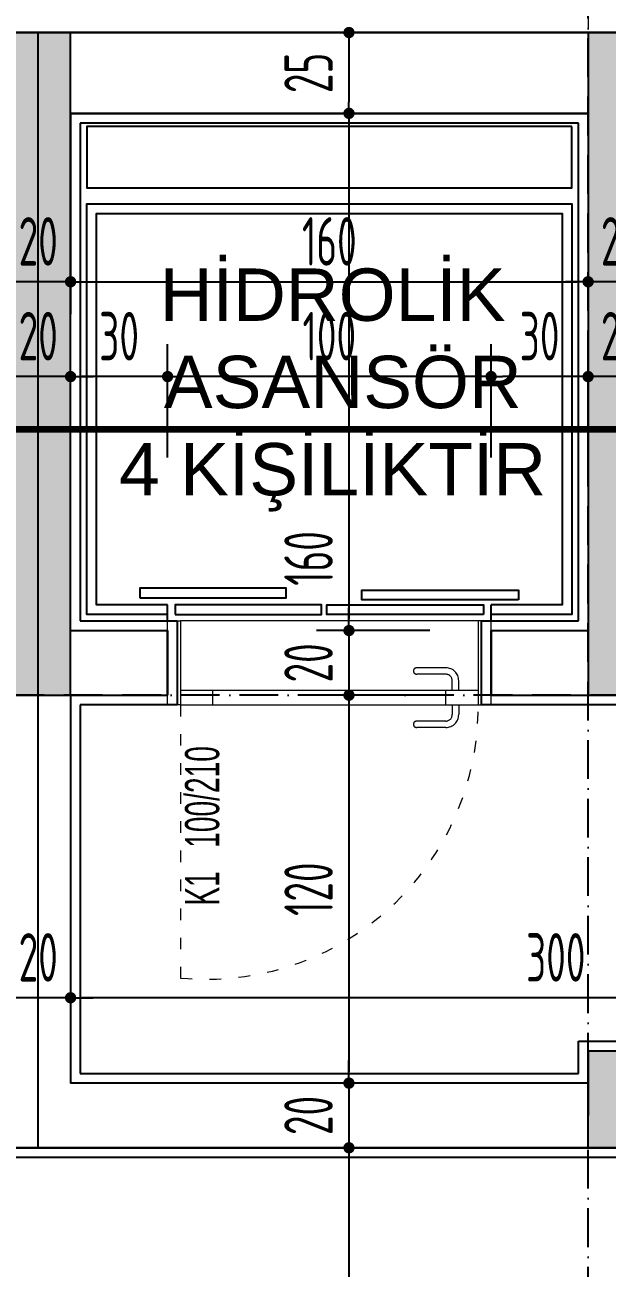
# Model space of a CAD drawing. Extents: x 41749 to 92598, y -24291 to 29432.
# Drawn here: x 53438.4 to 53618.4, y -22678.6 to -22294 of the extents above; entities that cross this region are included whole.
import ezdxf

# ---------------------------------------------------------------- set-up
doc = ezdxf.new("R2010")
doc.units = 0
doc.header["$MEASUREMENT"] = 0
doc.header["$PDMODE"] = 3
for name, pattern in [('ACAD_ISO03W100', [30, 12, -18]), ('ACAD_ISO10W100', [18, 12, -3, 0, -3]), ('DASHED', [0.75, 0.5, -0.25])]:
    doc.linetypes.add(name, pattern=pattern)
doc.layers.get('0').update_dxf_attribs({"linetype": 'CONTINUOUS'})
doc.layers.get('Defpoints').update_dxf_attribs({"linetype": 'CONTINUOUS'})
for name, color, linetype in [('ADAKENARI', 7, 'CONTINUOUS'), ('AKS', 10, 'CONTINUOUS'), ('DUVAR', 6, 'CONTINUOUS'), ('İÇ ÖLÇÜ', 95, 'CONTINUOUS'), ('KOLON', 5, 'CONTINUOUS'), ('MAHAL', 21, 'CONTINUOUS'), ('MERBAS', 231, 'CONTINUOUS'), ('MERDIVEN', 3, 'CONTINUOUS'), ('OLCU', 3, 'CONTINUOUS'), ('SIVA', 7, 'CONTINUOUS'), ('SıVA', 7, 'CONTINUOUS'), ('tar', 12, 'CONTINUOUS'), ('tefriş', 12, 'CONTINUOUS'), ('YAZI', 7, 'CONTINUOUS')]:
    doc.layers.add(name, color=color, linetype=linetype)
for name, color, linetype, lineweight in [('KAPI-ACILIM1', 13, 'ACAD_ISO03W100', 20), ('KAPI-ACILIM11', 13, 'ACAD_ISO03W100', 20), ('KAPI-GOR', 153, 'CONTINUOUS', 15), ('KAPI-KASA', 34, 'CONTINUOUS', 20)]:
    doc.layers.add(name, color=color, linetype=linetype, lineweight=lineweight)
doc.styles.add('mahal', font='arial.ttf', dxfattribs={"height": 70})
doc.styles.add('OLCU', font='isocpeur.ttf', dxfattribs={"width": 0.59})
doc.dimstyles.new('OLCU3', dxfattribs={"dimscale": 0.5, "dimtxt": 30, "dimasz": 7, "dimexe": 20, "dimexo": 0, "dimgap": 10, "dimtad": 1, "dimdec": 4, "dimrnd": 0.5, "dimdsep": 46, "dimtxsty": 'OLCU', "dimblk1": 'DOT', "dimblk2": 'DOT', "dimsah": 1, "dimcen": 0.09, "dimclrt": 4, "dimadec": 0, "dimazin": 0, "dimtfac": 1, "dimtdec": 4, "dimtix": 1, "dimtmove": 2, "dimatfit": 3, "dimfxl": 0, "dimtolj": 1, "dimtzin": 0, "dimarcsym": 0})

# ---------------------------------------------------------------- blocks, each defined once
blk = doc.blocks.new('DOT')
at = {"color": 0, "linetype": 'ByBlock'}
blk.add_line((-0.5, 0), (-1, 0), dxfattribs=at)
at = {"color": 0, "linetype": 'ByBlock', "const_width": 0.5}
blk.add_lwpolyline([(-0.25, 0, 1), (0.25, 0, 1)], format="xyb", close=True, dxfattribs=at)
blk = doc.blocks.new('*D2205')
at = {"layer": 'Defpoints', "color": 0, "transparency": 16777216}
for p in [(53452.54, -22311.19), (53612.54, -22333.53), (53612.54, -22373.44)]:
    blk.add_point(p, dxfattribs=at)
at = {"layer": 'İÇ ÖLÇÜ', "color": 0, "lineweight": -2, "transparency": 16777216}
for p, q in [((53452.54, -22348.44), (53452.54, -22383.44)), ((53612.54, -22348.44), (53612.54, -22383.44)), ((53456.04, -22373.44), (53609.04, -22373.44))]:
    blk.add_line(p, q, dxfattribs=at)
at = {"layer": 'İÇ ÖLÇÜ', "color": 0, "lineweight": -2, "transparency": 16777216, "xscale": 3.5, "yscale": 3.5, "zscale": 3.5, "rotation": 180}
blk.add_blockref('DOT', (53452.54, -22373.44), dxfattribs=at)
at = {"layer": 'İÇ ÖLÇÜ', "color": 0, "lineweight": -2, "transparency": 16777216, "xscale": 3.5, "yscale": 3.5, "zscale": 3.5}
blk.add_blockref('DOT', (53612.54, -22373.44), dxfattribs=at)
at = {"layer": 'İÇ ÖLÇÜ', "color": 4, "transparency": 16777216, "insert": (53532.54, -22360.94), "char_height": 15, "attachment_point": 5, "style": 'OLCU'}
blk.add_mtext('\\A1;160', dxfattribs=at)
blk = doc.blocks.new('*D2199')
at = {"layer": 'Defpoints', "color": 0, "transparency": 16777216}
for p in [(53582.54, -22402.77), (53612.54, -22406.56), (53582.54, -22487.96)]:
    blk.add_point(p, dxfattribs=at)
at = {"layer": 'İÇ ÖLÇÜ', "color": 0, "lineweight": -2, "transparency": 16777216}
for p, q in [((53582.54, -22427.77), (53582.54, -22392.77)), ((53612.54, -22406.56), (53612.54, -22392.77)), ((53609.04, -22402.77), (53586.04, -22402.77))]:
    blk.add_line(p, q, dxfattribs=at)
at = {"layer": 'İÇ ÖLÇÜ', "color": 0, "lineweight": -2, "transparency": 16777216, "xscale": 3.5, "yscale": 3.5, "zscale": 3.5, "rotation": 180}
blk.add_blockref('DOT', (53582.54, -22402.77), dxfattribs=at)
at = {"layer": 'İÇ ÖLÇÜ', "color": 0, "lineweight": -2, "transparency": 16777216, "xscale": 3.5, "yscale": 3.5, "zscale": 3.5}
blk.add_blockref('DOT', (53612.54, -22402.77), dxfattribs=at)
at = {"layer": 'İÇ ÖLÇÜ', "color": 4, "transparency": 16777216, "insert": (53597.54, -22390.27), "char_height": 15, "attachment_point": 5, "style": 'OLCU'}
blk.add_mtext('\\A1;30', dxfattribs=at)
blk = doc.blocks.new('*D2200')
at = {"layer": 'Defpoints', "color": 0, "transparency": 16777216}
for p in [(53482.54, -22402.77), (53482.54, -22491.34), (53582.54, -22487.96)]:
    blk.add_point(p, dxfattribs=at)
at = {"layer": 'İÇ ÖLÇÜ', "color": 0, "lineweight": -2, "transparency": 16777216}
for p, q in [((53482.54, -22427.77), (53482.54, -22392.77)), ((53582.54, -22427.77), (53582.54, -22392.77)), ((53579.04, -22402.77), (53486.04, -22402.77))]:
    blk.add_line(p, q, dxfattribs=at)
at = {"layer": 'İÇ ÖLÇÜ', "color": 0, "lineweight": -2, "transparency": 16777216, "xscale": 3.5, "yscale": 3.5, "zscale": 3.5, "rotation": 180}
blk.add_blockref('DOT', (53482.54, -22402.77), dxfattribs=at)
at = {"layer": 'İÇ ÖLÇÜ', "color": 0, "lineweight": -2, "transparency": 16777216, "xscale": 3.5, "yscale": 3.5, "zscale": 3.5}
blk.add_blockref('DOT', (53582.54, -22402.77), dxfattribs=at)
at = {"layer": 'İÇ ÖLÇÜ', "color": 4, "transparency": 16777216, "insert": (53532.54, -22390.27), "char_height": 15, "attachment_point": 5, "style": 'OLCU'}
blk.add_mtext('\\A1;100', dxfattribs=at)
blk = doc.blocks.new('*D2201')
at = {"layer": 'Defpoints', "color": 0, "transparency": 16777216}
for p in [(53452.54, -22402.77), (53452.54, -22453.02), (53482.54, -22491.34)]:
    blk.add_point(p, dxfattribs=at)
at = {"layer": 'İÇ ÖLÇÜ', "color": 0, "lineweight": -2, "transparency": 16777216}
for p, q in [((53452.54, -22427.77), (53452.54, -22392.77)), ((53482.54, -22427.77), (53482.54, -22392.77)), ((53479.04, -22402.77), (53456.04, -22402.77))]:
    blk.add_line(p, q, dxfattribs=at)
at = {"layer": 'İÇ ÖLÇÜ', "color": 0, "lineweight": -2, "transparency": 16777216, "xscale": 3.5, "yscale": 3.5, "zscale": 3.5, "rotation": 180}
blk.add_blockref('DOT', (53452.54, -22402.77), dxfattribs=at)
at = {"layer": 'İÇ ÖLÇÜ', "color": 0, "lineweight": -2, "transparency": 16777216, "xscale": 3.5, "yscale": 3.5, "zscale": 3.5}
blk.add_blockref('DOT', (53482.54, -22402.77), dxfattribs=at)
at = {"layer": 'İÇ ÖLÇÜ', "color": 4, "transparency": 16777216, "insert": (53467.54, -22390.27), "char_height": 15, "attachment_point": 5, "style": 'OLCU'}
blk.add_mtext('\\A1;30', dxfattribs=at)
blk = doc.blocks.new('*D2202')
at = {"layer": 'Defpoints', "color": 0, "transparency": 16777216}
for p in [(53561.75, -22296.34), (53538.61, -22321.34), (53561.75, -22321.34)]:
    blk.add_point(p, dxfattribs=at)
at = {"layer": 'İÇ ÖLÇÜ', "color": 0, "lineweight": -2, "transparency": 16777216}
for p, q in [((53561.75, -22296.34), (53528.61, -22296.34)), ((53538.61, -22299.84), (53538.61, -22317.84)), ((53561.75, -22321.34), (53528.61, -22321.34))]:
    blk.add_line(p, q, dxfattribs=at)
at = {"layer": 'İÇ ÖLÇÜ', "color": 0, "lineweight": -2, "transparency": 16777216, "xscale": 3.5, "yscale": 3.5, "zscale": 3.5}
for p, rotation in [((53538.61, -22296.34), 90), ((53538.61, -22321.34), 270)]:
    blk.add_blockref('DOT', p, dxfattribs=dict(at, rotation=rotation))
at = {"layer": 'İÇ ÖLÇÜ', "color": 4, "transparency": 16777216, "insert": (53526.11, -22308.84), "char_height": 15, "attachment_point": 5, "rotation": 90, "style": 'OLCU'}
blk.add_mtext('\\A1;25', dxfattribs=at)
blk = doc.blocks.new('*D2203')
at = {"layer": 'Defpoints', "color": 0, "transparency": 16777216}
for p in [(53561.75, -22321.34), (53538.61, -22481.34), (53605.21, -22481.34)]:
    blk.add_point(p, dxfattribs=at)
at = {"layer": 'İÇ ÖLÇÜ', "color": 0, "lineweight": -2, "transparency": 16777216}
for p, q in [((53561.75, -22321.34), (53528.61, -22321.34)), ((53538.61, -22324.84), (53538.61, -22477.84)), ((53563.61, -22481.34), (53528.61, -22481.34))]:
    blk.add_line(p, q, dxfattribs=at)
at = {"layer": 'İÇ ÖLÇÜ', "color": 0, "lineweight": -2, "transparency": 16777216, "xscale": 3.5, "yscale": 3.5, "zscale": 3.5}
for p, rotation in [((53538.61, -22321.34), 90), ((53538.61, -22481.34), 270)]:
    blk.add_blockref('DOT', p, dxfattribs=dict(at, rotation=rotation))
at = {"layer": 'İÇ ÖLÇÜ', "color": 4, "transparency": 16777216, "insert": (53526.11, -22459.03), "char_height": 15, "attachment_point": 5, "rotation": 90, "style": 'OLCU'}
blk.add_mtext('\\A1;160', dxfattribs=at)
blk = doc.blocks.new('*D2204')
at = {"layer": 'Defpoints', "color": 0, "transparency": 16777216}
for p in [(53605.21, -22481.34), (53538.61, -22501.34), (53605.21, -22501.34)]:
    blk.add_point(p, dxfattribs=at)
at = {"layer": 'İÇ ÖLÇÜ', "color": 0, "lineweight": -2, "transparency": 16777216}
for p, q in [((53538.61, -22477.84), (53538.61, -22474.34)), ((53563.61, -22481.34), (53528.61, -22481.34)), ((53538.61, -22481.34), (53538.61, -22501.34)), ((53563.61, -22501.34), (53528.61, -22501.34)), ((53538.61, -22504.84), (53538.61, -22508.34))]:
    blk.add_line(p, q, dxfattribs=at)
at = {"layer": 'İÇ ÖLÇÜ', "color": 0, "lineweight": -2, "transparency": 16777216, "xscale": 3.5, "yscale": 3.5, "zscale": 3.5}
for p, rotation in [((53538.61, -22481.34), 270), ((53538.61, -22501.34), 90)]:
    blk.add_blockref('DOT', p, dxfattribs=dict(at, rotation=rotation))
at = {"layer": 'İÇ ÖLÇÜ', "color": 4, "transparency": 16777216, "insert": (53526.11, -22491.34), "char_height": 15, "attachment_point": 5, "rotation": 90, "style": 'OLCU'}
blk.add_mtext('\\A1;20', dxfattribs=at)
blk = doc.blocks.new('*D2217')
at = {"layer": 'Defpoints', "color": 0, "transparency": 16777216}
for p in [(53612.54, -22313.62), (53632.54, -22331.83), (53612.54, -22373.44)]:
    blk.add_point(p, dxfattribs=at)
at = {"layer": 'İÇ ÖLÇÜ', "color": 0, "lineweight": -2, "transparency": 16777216}
for p, q in [((53612.54, -22348.44), (53612.54, -22383.44)), ((53632.54, -22348.44), (53632.54, -22383.44)), ((53609.04, -22373.44), (53605.54, -22373.44)), ((53632.54, -22373.44), (53612.54, -22373.44)), ((53636.04, -22373.44), (53639.54, -22373.44))]:
    blk.add_line(p, q, dxfattribs=at)
at = {"layer": 'İÇ ÖLÇÜ', "color": 0, "lineweight": -2, "transparency": 16777216, "xscale": 3.5, "yscale": 3.5, "zscale": 3.5}
blk.add_blockref('DOT', (53612.54, -22373.44), dxfattribs=at)
at = {"layer": 'İÇ ÖLÇÜ', "color": 0, "lineweight": -2, "transparency": 16777216, "xscale": 3.5, "yscale": 3.5, "zscale": 3.5, "rotation": 180}
blk.add_blockref('DOT', (53632.54, -22373.44), dxfattribs=at)
at = {"layer": 'İÇ ÖLÇÜ', "color": 4, "transparency": 16777216, "insert": (53622.54, -22360.94), "char_height": 15, "attachment_point": 5, "style": 'OLCU'}
blk.add_mtext('\\A1;20', dxfattribs=at)
blk = doc.blocks.new('*D2222')
at = {"layer": 'Defpoints', "color": 0, "transparency": 16777216}
for p in [(53612.54, -22402.77), (53632.54, -22459.97), (53612.54, -22481.34)]:
    blk.add_point(p, dxfattribs=at)
at = {"layer": 'İÇ ÖLÇÜ', "color": 0, "lineweight": -2, "transparency": 16777216}
for p, q in [((53612.54, -22427.77), (53612.54, -22392.77)), ((53632.54, -22427.77), (53632.54, -22392.77)), ((53609.04, -22402.77), (53605.54, -22402.77)), ((53632.54, -22402.77), (53612.54, -22402.77)), ((53636.04, -22402.77), (53639.54, -22402.77))]:
    blk.add_line(p, q, dxfattribs=at)
at = {"layer": 'İÇ ÖLÇÜ', "color": 0, "lineweight": -2, "transparency": 16777216, "xscale": 3.5, "yscale": 3.5, "zscale": 3.5}
blk.add_blockref('DOT', (53612.54, -22402.77), dxfattribs=at)
at = {"layer": 'İÇ ÖLÇÜ', "color": 0, "lineweight": -2, "transparency": 16777216, "xscale": 3.5, "yscale": 3.5, "zscale": 3.5, "rotation": 180}
blk.add_blockref('DOT', (53632.54, -22402.77), dxfattribs=at)
at = {"layer": 'İÇ ÖLÇÜ', "color": 4, "transparency": 16777216, "insert": (53622.54, -22390.27), "char_height": 15, "attachment_point": 5, "style": 'OLCU'}
blk.add_mtext('\\A1;20', dxfattribs=at)
blk = doc.blocks.new('*D2223')
at = {"layer": 'Defpoints', "color": 0, "transparency": 16777216}
for p in [(53452.54, -22311.19), (53432.54, -22364.6), (53432.54, -22373.44)]:
    blk.add_point(p, dxfattribs=at)
at = {"layer": 'İÇ ÖLÇÜ', "color": 0, "lineweight": -2, "transparency": 16777216}
for p, q in [((53452.54, -22348.44), (53452.54, -22383.44)), ((53432.54, -22364.6), (53432.54, -22383.44)), ((53429.04, -22373.44), (53425.54, -22373.44)), ((53452.54, -22373.44), (53432.54, -22373.44)), ((53456.04, -22373.44), (53459.54, -22373.44))]:
    blk.add_line(p, q, dxfattribs=at)
at = {"layer": 'İÇ ÖLÇÜ', "color": 0, "lineweight": -2, "transparency": 16777216, "xscale": 3.5, "yscale": 3.5, "zscale": 3.5}
blk.add_blockref('DOT', (53432.54, -22373.44), dxfattribs=at)
at = {"layer": 'İÇ ÖLÇÜ', "color": 0, "lineweight": -2, "transparency": 16777216, "xscale": 3.5, "yscale": 3.5, "zscale": 3.5, "rotation": 180}
blk.add_blockref('DOT', (53452.54, -22373.44), dxfattribs=at)
at = {"layer": 'İÇ ÖLÇÜ', "color": 4, "transparency": 16777216, "insert": (53442.54, -22360.94), "char_height": 15, "attachment_point": 5, "style": 'OLCU'}
blk.add_mtext('\\A1;20', dxfattribs=at)
blk = doc.blocks.new('*D2227')
at = {"layer": 'Defpoints', "color": 0, "transparency": 16777216}
for p in [(53432.54, -22402.77), (53432.54, -22409.97), (53452.54, -22453.02)]:
    blk.add_point(p, dxfattribs=at)
at = {"layer": 'İÇ ÖLÇÜ', "color": 0, "lineweight": -2, "transparency": 16777216}
for p, q in [((53432.54, -22409.97), (53432.54, -22392.77)), ((53452.54, -22427.77), (53452.54, -22392.77)), ((53429.04, -22402.77), (53425.54, -22402.77)), ((53452.54, -22402.77), (53432.54, -22402.77)), ((53456.04, -22402.77), (53459.54, -22402.77))]:
    blk.add_line(p, q, dxfattribs=at)
at = {"layer": 'İÇ ÖLÇÜ', "color": 0, "lineweight": -2, "transparency": 16777216, "xscale": 3.5, "yscale": 3.5, "zscale": 3.5}
blk.add_blockref('DOT', (53432.54, -22402.77), dxfattribs=at)
at = {"layer": 'İÇ ÖLÇÜ', "color": 0, "lineweight": -2, "transparency": 16777216, "xscale": 3.5, "yscale": 3.5, "zscale": 3.5, "rotation": 180}
blk.add_blockref('DOT', (53452.54, -22402.77), dxfattribs=at)
at = {"layer": 'İÇ ÖLÇÜ', "color": 4, "transparency": 16777216, "insert": (53442.54, -22390.27), "char_height": 15, "attachment_point": 5, "style": 'OLCU'}
blk.add_mtext('\\A1;20', dxfattribs=at)
blk = doc.blocks.new('*D2238')
at = {"layer": 'Defpoints', "color": 0, "transparency": 16777216}
for p in [(53752.54, -22542.56), (53452.54, -22585.03), (53452.54, -22594.93)]:
    blk.add_point(p, dxfattribs=at)
at = {"layer": 'MERDIVEN', "color": 0, "lineweight": -2, "transparency": 16777216}
for p, q in [((53752.54, -22569.93), (53752.54, -22604.93)), ((53452.54, -22585.03), (53452.54, -22604.93)), ((53749.04, -22594.93), (53456.04, -22594.93))]:
    blk.add_line(p, q, dxfattribs=at)
at = {"layer": 'MERDIVEN', "color": 0, "lineweight": -2, "transparency": 16777216, "xscale": 3.5, "yscale": 3.5, "zscale": 3.5, "rotation": 180}
blk.add_blockref('DOT', (53452.54, -22594.93), dxfattribs=at)
at = {"layer": 'MERDIVEN', "color": 0, "lineweight": -2, "transparency": 16777216, "xscale": 3.5, "yscale": 3.5, "zscale": 3.5}
blk.add_blockref('DOT', (53752.54, -22594.93), dxfattribs=at)
at = {"layer": 'MERDIVEN', "color": 4, "transparency": 16777216, "insert": (53602.54, -22582.43), "char_height": 15, "attachment_point": 5, "style": 'OLCU'}
blk.add_mtext('\\A1;300', dxfattribs=at)
blk = doc.blocks.new('*D2239')
at = {"layer": 'Defpoints', "color": 0, "transparency": 16777216}
for p in [(53432.54, -22585.03), (53452.54, -22585.03), (53432.54, -22594.93)]:
    blk.add_point(p, dxfattribs=at)
at = {"layer": 'İÇ ÖLÇÜ', "color": 0, "lineweight": -2, "transparency": 16777216}
for p, q in [((53432.54, -22585.03), (53432.54, -22604.93)), ((53452.54, -22585.03), (53452.54, -22604.93)), ((53429.04, -22594.93), (53425.54, -22594.93)), ((53452.54, -22594.93), (53432.54, -22594.93)), ((53456.04, -22594.93), (53459.54, -22594.93))]:
    blk.add_line(p, q, dxfattribs=at)
at = {"layer": 'İÇ ÖLÇÜ', "color": 0, "lineweight": -2, "transparency": 16777216, "xscale": 3.5, "yscale": 3.5, "zscale": 3.5}
blk.add_blockref('DOT', (53432.54, -22594.93), dxfattribs=at)
at = {"layer": 'İÇ ÖLÇÜ', "color": 0, "lineweight": -2, "transparency": 16777216, "xscale": 3.5, "yscale": 3.5, "zscale": 3.5, "rotation": 180}
blk.add_blockref('DOT', (53452.54, -22594.93), dxfattribs=at)
at = {"layer": 'İÇ ÖLÇÜ', "color": 4, "transparency": 16777216, "insert": (53442.54, -22582.43), "char_height": 15, "attachment_point": 5, "style": 'OLCU'}
blk.add_mtext('\\A1;20', dxfattribs=at)
blk = doc.blocks.new('*D2271')
at = {"layer": 'Defpoints', "color": 0, "transparency": 16777216}
for p in [(53605.21, -22501.34), (53538.61, -22621.34), (53558.7, -22621.34)]:
    blk.add_point(p, dxfattribs=at)
at = {"layer": 'İÇ ÖLÇÜ', "color": 0, "lineweight": -2, "transparency": 16777216}
for p, q in [((53563.61, -22501.34), (53528.61, -22501.34)), ((53538.61, -22504.84), (53538.61, -22617.84)), ((53558.7, -22621.34), (53528.61, -22621.34))]:
    blk.add_line(p, q, dxfattribs=at)
at = {"layer": 'İÇ ÖLÇÜ', "color": 0, "lineweight": -2, "transparency": 16777216, "xscale": 3.5, "yscale": 3.5, "zscale": 3.5}
for p, rotation in [((53538.61, -22501.34), 90), ((53538.61, -22621.34), 270)]:
    blk.add_blockref('DOT', p, dxfattribs=dict(at, rotation=rotation))
at = {"layer": 'İÇ ÖLÇÜ', "color": 4, "transparency": 16777216, "insert": (53526.11, -22561.34), "char_height": 15, "attachment_point": 5, "rotation": 90, "style": 'OLCU'}
blk.add_mtext('\\A1;120', dxfattribs=at)
blk = doc.blocks.new('*D2272')
at = {"layer": 'Defpoints', "color": 0, "transparency": 16777216}
for p in [(53558.7, -22621.34), (53538.61, -22641.34), (53558.7, -22641.34)]:
    blk.add_point(p, dxfattribs=at)
at = {"layer": 'İÇ ÖLÇÜ', "color": 0, "lineweight": -2, "transparency": 16777216}
for p, q in [((53538.61, -22617.84), (53538.61, -22614.34)), ((53558.7, -22621.34), (53528.61, -22621.34)), ((53538.61, -22621.34), (53538.61, -22641.34)), ((53558.7, -22641.34), (53528.61, -22641.34)), ((53538.61, -22644.84), (53538.61, -22648.34))]:
    blk.add_line(p, q, dxfattribs=at)
at = {"layer": 'İÇ ÖLÇÜ', "color": 0, "lineweight": -2, "transparency": 16777216, "xscale": 3.5, "yscale": 3.5, "zscale": 3.5}
for p, rotation in [((53538.61, -22621.34), 270), ((53538.61, -22641.34), 90)]:
    blk.add_blockref('DOT', p, dxfattribs=dict(at, rotation=rotation))
at = {"layer": 'İÇ ÖLÇÜ', "color": 4, "transparency": 16777216, "insert": (53526.11, -22631.34), "char_height": 15, "attachment_point": 5, "rotation": 90, "style": 'OLCU'}
blk.add_mtext('\\A1;20', dxfattribs=at)
blk = doc.blocks.new('*D2273')
at = {"layer": 'Defpoints', "color": 0, "transparency": 16777216}
for p in [(53580.25, -22641.34), (53538.61, -23211.34), (53572.03, -23211.34)]:
    blk.add_point(p, dxfattribs=at)
at = {"layer": 'İÇ ÖLÇÜ', "color": 0, "lineweight": -2, "transparency": 16777216}
for p, q in [((53563.61, -22641.34), (53528.61, -22641.34)), ((53538.61, -22644.84), (53538.61, -23207.84)), ((53563.61, -23211.34), (53528.61, -23211.34))]:
    blk.add_line(p, q, dxfattribs=at)
at = {"layer": 'İÇ ÖLÇÜ', "color": 0, "lineweight": -2, "transparency": 16777216, "xscale": 3.5, "yscale": 3.5, "zscale": 3.5}
for p, rotation in [((53538.61, -22641.34), 90), ((53538.61, -23211.34), 270)]:
    blk.add_blockref('DOT', p, dxfattribs=dict(at, rotation=rotation))
at = {"layer": 'İÇ ÖLÇÜ', "color": 4, "transparency": 16777216, "insert": (53526.11, -22926.34), "char_height": 15, "attachment_point": 5, "rotation": 90, "style": 'OLCU'}
blk.add_mtext('\\A1;570', dxfattribs=at)
blk = doc.blocks.new('*D2360')
at = {"layer": 'Defpoints', "color": 0, "transparency": 16777216}
for p in [(53842.54, -22107.72), (52732.54, -22296.34), (53842.54, -22296.34)]:
    blk.add_point(p, dxfattribs=at)
at = {"layer": 'OLCU', "color": 0, "lineweight": -2, "transparency": 16777216}
for p, q in [((52732.54, -22132.72), (52732.54, -22097.72)), ((53842.54, -22132.72), (53842.54, -22097.72)), ((52736.04, -22107.72), (53839.04, -22107.72))]:
    blk.add_line(p, q, dxfattribs=at)
at = {"layer": 'OLCU', "color": 0, "lineweight": -2, "transparency": 16777216, "xscale": 3.5, "yscale": 3.5, "zscale": 3.5, "rotation": 180}
blk.add_blockref('DOT', (52732.54, -22107.72), dxfattribs=at)
at = {"layer": 'OLCU', "color": 0, "lineweight": -2, "transparency": 16777216, "xscale": 3.5, "yscale": 3.5, "zscale": 3.5}
blk.add_blockref('DOT', (53842.54, -22107.72), dxfattribs=at)
at = {"layer": 'OLCU', "color": 4, "transparency": 16777216, "insert": (53287.54, -22095.22), "char_height": 15, "attachment_point": 5, "style": 'OLCU'}
blk.add_mtext('\\A1;1110', dxfattribs=at)
blk = doc.blocks.new('*D2363')
at = {"layer": 'Defpoints', "color": 0, "transparency": 16777216}
for p in [(52732.54, -22074.62), (54497.54, -22132.72), (52732.54, -22296.34)]:
    blk.add_point(p, dxfattribs=at)
at = {"layer": 'OLCU', "color": 0, "lineweight": -2, "transparency": 16777216}
for p, q in [((52732.54, -22099.62), (52732.54, -22064.62)), ((54497.54, -22099.62), (54497.54, -22064.62)), ((54494.04, -22074.62), (52736.04, -22074.62))]:
    blk.add_line(p, q, dxfattribs=at)
at = {"layer": 'OLCU', "color": 0, "lineweight": -2, "transparency": 16777216, "xscale": 3.5, "yscale": 3.5, "zscale": 3.5, "rotation": 180}
blk.add_blockref('DOT', (52732.54, -22074.62), dxfattribs=at)
at = {"layer": 'OLCU', "color": 0, "lineweight": -2, "transparency": 16777216, "xscale": 3.5, "yscale": 3.5, "zscale": 3.5}
blk.add_blockref('DOT', (54497.54, -22074.62), dxfattribs=at)
at = {"layer": 'OLCU', "color": 4, "transparency": 16777216, "insert": (53615.04, -22062.12), "char_height": 15, "attachment_point": 5, "style": 'OLCU'}
blk.add_mtext('\\A1;1765', dxfattribs=at)

msp = doc.modelspace()

# ---------------------------------------------------------------- hatches: boundary and pattern name
at = {"layer": 'tar'}
h = msp.add_hatch(dxfattribs=at)
h.set_pattern_fill('ANSI33', color=256, scale=40, style=0)
h.paths.add_polyline_path([(52927.53676, -22296.33978), (52897.53676, -22296.33978), (52897.53676, -22356.33978), (52927.53676, -22356.33978)])
h.paths.add_polyline_path([(53452.53676, -22296.33978), (53442.53676, -22296.33978), (53432.53676, -22296.33978), (53432.53676, -22501.33978), (53452.53676, -22501.33978)])
h.paths.add_polyline_path([(53632.53676, -22296.33978), (53622.53676, -22296.33978), (53612.53676, -22296.33978), (53612.53676, -22501.33978), (53632.53676, -22501.33978)])
h.paths.add_polyline_path([(53992.53676, -22356.33978), (54022.53676, -22356.33978), (54022.53676, -22296.33978), (53992.53676, -22296.33978)])
h.paths.add_polyline_path([(54342.38823, -22296.33978), (54342.38823, -22326.33978), (54401.38823, -22326.33978), (54401.38823, -22296.33978)])
h.paths.add_polyline_path([(52927.53676, -22581.33978), (52897.53676, -22581.33978), (52897.53676, -22641.33978), (52927.53676, -22641.33978)])
h.paths.add_polyline_path([(53612.53676, -22611.33978), (53612.53676, -22641.33978), (53672.53676, -22641.33978), (53672.53676, -22611.33978)])
h.paths.add_polyline_path([(54022.53676, -22641.33978), (54022.53676, -22611.33978), (53962.53676, -22611.33978), (53962.53676, -22641.33978)])
h.paths.add_polyline_path([(52927.53676, -23111.33978), (52927.53676, -23081.33978), (52867.53676, -23081.33978), (52867.53676, -23111.33978)])
h.paths.add_polyline_path([(53352.53676, -23156.33973), (53322.53676, -23156.33973), (53322.53676, -23216.33973), (53352.53676, -23216.33973)])
h.paths.add_polyline_path([(53852.53676, -23156.33973), (53822.53676, -23156.33973), (53822.53676, -23216.33973), (53852.53676, -23216.33973)])
h.paths.add_polyline_path([(54341.38823, -23081.33978), (54341.38823, -23111.33978), (54401.38823, -23111.33978), (54401.38823, -23081.33978)])

# ---------------------------------------------------------------- linework, layer by layer
at = {"layer": 'ADAKENARI'}
msp.add_lwpolyline([(53442.53676, -22296.33978), (54013.35869, -22296.33978), (54013.35869, -22641.33978), (53442.53676, -22641.33978)], close=True, dxfattribs=at)
at = {"layer": 'AKS', "linetype": 'ACAD_ISO10W100'}
for p, q in [((53612.53676, -24011.44639), (53612.53676, -21978.06351)), ((54874.22491, -22296.33978), (52118.01207, -22296.33978)), ((54874.22491, -22501.33978), (52118.01207, -22501.33978)), ((54874.22491, -22641.33978), (52118.01207, -22641.33978))]:
    msp.add_line(p, q, dxfattribs=at)
at = {"layer": 'Defpoints'}
msp.add_lwpolyline([(52757.53676, -22321.33978), (53212.53676, -22321.33978), (53212.53676, -22551.33978), (53432.53676, -22551.33978), (53432.53676, -22641.33978), (54022.53676, -22641.33978), (54022.53676, -22321.33978), (54477.53676, -22316.33978), (54487.53676, -22966.09965), (54331.87856, -23201.28472), (54301.87856, -23201.28472), (54301.87856, -23211.33978), (53077.58132, -23211.29363), (52762.93707, -23168.44382), (52764.96116, -23153.58102), (52757.53676, -23152.56992), (52757.53676, -22321.33978)], close=True, dxfattribs=at)
at = {"layer": 'DUVAR'}
for p, q in [((53452.53676, -22296.33978), (53612.53676, -22296.33978)), ((53452.53676, -22296.33978), (53497.53676, -22296.33978)), ((53612.53676, -22296.33978), (53452.53676, -22296.33978)), ((53612.53676, -22296.33978), (53497.53676, -22296.33978)), ((53452.53676, -22321.33978), (53497.53676, -22321.33978)), ((53612.53676, -22321.33978), (53452.53676, -22321.33978)), ((53612.53676, -22321.33978), (53452.53676, -22321.33978)), ((53452.53676, -22321.33978), (53452.53676, -22377.49202)), ((53452.53676, -22321.33978), (53452.53676, -22377.49202)), ((53612.53676, -22321.33978), (53452.53676, -22321.33978)), ((53612.53676, -22321.33978), (53612.53676, -22481.33978)), ((53612.53676, -22321.33978), (53612.53676, -22481.33978)), ((53452.53676, -22481.33978), (53482.53676, -22481.33978)), ((53482.53676, -22481.33975), (53482.53676, -22501.33975)), ((53482.53676, -22481.33975), (53482.53676, -22501.33975)), ((53482.53676, -22501.33978), (53482.53676, -22481.33978)), ((53482.53676, -22501.33978), (53482.53676, -22481.33978)), ((53482.53676, -22501.33978), (53482.53676, -22481.33978)), ((53482.53676, -22481.33978), (53482.53676, -22501.33978)), ((53482.53676, -22501.33978), (53482.53676, -22481.33978)), ((53482.53676, -22481.33978), (53482.53676, -22501.33978)), ((53482.53676, -22501.33978), (53482.53676, -22481.33978)), ((53482.53676, -22501.33978), (53482.53676, -22481.33978)), ((53482.53676, -22501.33978), (53482.53676, -22481.33978)), ((53482.53676, -22481.33978), (53482.53676, -22501.33978)), ((53582.53676, -22481.33975), (53582.53676, -22501.33975)), ((53582.53676, -22481.33978), (53612.53676, -22481.33978)), ((53582.53676, -22501.33978), (53582.53676, -22481.33978)), ((53582.53676, -22501.33978), (53582.53676, -22481.33978)), ((53582.53676, -22501.33978), (53582.53676, -22481.33978)), ((53582.53676, -22481.33978), (53582.53676, -22501.33978)), ((53582.53676, -22481.33978), (53582.53676, -22501.33978)), ((53582.53676, -22501.33978), (53582.53676, -22481.33978)), ((53582.53676, -22501.33978), (53582.53676, -22481.33978)), ((53582.53676, -22481.33978), (53582.53676, -22501.33978)), ((53582.53676, -22501.33978), (53582.53676, -22481.33978)), ((53452.53676, -22501.33978), (53452.53676, -22621.33978)), ((53452.53676, -22501.33978), (53482.53676, -22501.33978)), ((53582.53676, -22501.33978), (53612.53676, -22501.33978)), ((53612.53676, -22621.33978), (53452.53676, -22621.33978)), ((53612.53676, -22641.33978), (53432.53676, -22641.33978))]:
    msp.add_line(p, q, dxfattribs=at)
for points in [[(53452.53676, -22296.33978), (53612.53676, -22296.33978)], [(53452.53676, -22321.33978), (53612.53676, -22321.33978)]]:
    msp.add_lwpolyline(points, dxfattribs=at)
at = {"layer": 'KAPI-ACILIM1', "ltscale": 0.3}
msp.add_line((53486.53676, -22504.33978), (53486.53676, -22588.83978), dxfattribs=at)
msp.add_lwpolyline([(54012.53676, -22296.33978), (54012.53676, -22156.33978), (53612.53676, -22156.33978), (53612.53676, -22296.33978)], dxfattribs=at)
at = {"layer": 'KAPI-ACILIM1'}
for points in [[(53452.53676, -22296.33978), (53612.53676, -22296.33978)], [(53612.53676, -22296.33978), (53452.53676, -22296.33978)]]:
    msp.add_lwpolyline(points, dxfattribs=at)
at = {"layer": 'KAPI-ACILIM1', "ltscale": 0.3}
msp.add_arc((53494.41157, -22505.08071), 84.12845, 264.6289845, 0.5046136, dxfattribs=at)
at = {"layer": 'KAPI-ACILIM11'}
for p, q in [((53568.53676, -22492.83978), (53559.53676, -22492.83978)), ((53568.53676, -22494.83978), (53559.53676, -22494.83978)), ((53570.53676, -22499.83978), (53570.53676, -22496.83978)), ((53572.53676, -22499.83978), (53572.53676, -22496.83978)), ((53570.53676, -22504.33978), (53570.53676, -22507.33978)), ((53572.53676, -22504.33978), (53572.53676, -22507.33978)), ((53568.53676, -22509.33978), (53559.53676, -22509.33978)), ((53568.53676, -22511.33978), (53559.53676, -22511.33978))]:
    msp.add_line(p, q, dxfattribs=at)
for centre, radius, start, end in [((53559.53676, -22493.83978), 1, 90, 270), ((53568.53676, -22496.83978), 4, 0, 90), ((53568.53676, -22496.83978), 2, 0, 90), ((53559.53676, -22510.33978), 1, 90, 270), ((53568.53676, -22507.33978), 2, 270, 0), ((53568.53676, -22507.33978), 4, 270, 0)]:
    msp.add_arc(centre, radius, start, end, dxfattribs=at)
at = {"layer": 'KAPI-GOR'}
msp.add_line((53578.53676, -22478.33978), (53486.53676, -22478.33978), dxfattribs=at)
at = {"layer": 'KAPI-KASA'}
for p, q in [((53578.53676, -22499.83978), (53486.53676, -22499.83978)), ((53496.53676, -22504.33978), (53496.53676, -22499.83978)), ((53568.53676, -22504.33978), (53568.53676, -22499.83978)), ((53486.53676, -22504.33978), (53578.53676, -22504.33978))]:
    msp.add_line(p, q, dxfattribs=at)
for points in [[(53486.53676, -22504.33978), (53482.53676, -22504.33978), (53482.53676, -22478.33978), (53486.53676, -22478.33978), (53486.53676, -22504.33978)], [(53578.53676, -22504.33978), (53582.53676, -22504.33978), (53582.53676, -22478.33978), (53578.53676, -22478.33978), (53578.53676, -22504.33978)]]:
    msp.add_lwpolyline(points, close=True, dxfattribs=at)
at = {"layer": 'KOLON'}
for p, q in [((53432.53676, -22296.33978), (53452.53676, -22296.33978)), ((53452.53676, -22296.33978), (53432.53676, -22296.33978)), ((53442.53676, -22296.33978), (53452.53676, -22296.33978)), ((53452.53676, -22501.33978), (53452.53676, -22296.33978)), ((53452.53676, -22501.33978), (53452.53676, -22296.33978)), ((53612.53676, -22296.33978), (53632.53676, -22296.33978)), ((53632.53676, -22296.33978), (53612.53676, -22296.33978)), ((53612.53676, -22296.33978), (53612.53676, -22501.33978)), ((53612.53676, -22296.33978), (53612.53676, -22501.33978)), ((53432.53676, -22501.33978), (53452.53676, -22501.33978)), ((53612.53676, -22501.33978), (53632.53676, -22501.33978)), ((53612.53676, -22611.33978), (53612.53676, -22631.33978)), ((53612.53676, -22641.33978), (53612.53676, -22611.33978)), ((53612.53676, -22611.33978), (53672.53676, -22611.33978)), ((53672.53676, -22641.33978), (53612.53676, -22641.33978))]:
    msp.add_line(p, q, dxfattribs=at)
at = {"layer": 'MERBAS', "linetype": 'DASHED', "ltscale": 40, "const_width": 2}
msp.add_lwpolyline([(52603.2773, -22419.08917), (54665.0464, -22419.08917)], dxfattribs=at)
at = {"layer": 'MERDIVEN'}
msp.add_lwpolyline([(53607.53676, -22325.41092), (53457.53676, -22325.41092), (53457.53676, -22344.35733), (53607.53676, -22344.35733)], close=True, dxfattribs=at)
msp.add_lwpolyline([(53482.53676, -22476.33978), (53457.53676, -22476.33978), (53457.53676, -22349.32909), (53607.53676, -22349.32909), (53607.53676, -22476.33978), (53582.53676, -22476.33978)], dxfattribs=at)
at = {"layer": 'SIVA'}
for p, q in [((53609.53676, -22324.33978), (53455.53676, -22324.33978)), ((53455.53676, -22324.33978), (53455.53676, -22478.33978)), ((53609.53676, -22478.33978), (53609.53676, -22324.33978)), ((53455.53676, -22478.33978), (53485.53676, -22478.33978)), ((53485.53676, -22478.33978), (53485.53676, -22504.33978)), ((53579.53676, -22504.33978), (53579.53676, -22478.33978)), ((53579.53676, -22478.33978), (53609.53676, -22478.33978)), ((53612.53676, -22504.33978), (53579.53676, -22504.33978))]:
    msp.add_line(p, q, dxfattribs=at)
at = {"layer": 'SıVA'}
for p, q in [((53609.53676, -22324.33978), (53455.53676, -22324.33978)), ((53455.53676, -22324.33978), (53455.53676, -22377.49202)), ((53609.53676, -22478.33978), (53609.53676, -22324.33978)), ((53455.53676, -22377.49202), (53455.53676, -22478.33978)), ((53455.53676, -22478.33978), (53485.53676, -22478.33978)), ((53485.53676, -22478.33978), (53485.53676, -22504.33978)), ((53579.53676, -22504.33978), (53579.53676, -22478.33978)), ((53579.53676, -22478.33978), (53609.53676, -22478.33978)), ((53485.53676, -22504.33978), (53455.53676, -22504.33978)), ((53455.53676, -22504.33978), (53455.53676, -22618.33978)), ((53609.54424, -22504.33978), (53579.53676, -22504.33978)), ((53635.53676, -22504.33978), (53609.54424, -22504.33978)), ((53609.54424, -22504.33978), (53609.54424, -22504.33978)), ((53609.53676, -22618.33978), (53609.53676, -22608.33978)), ((53609.53676, -22608.33978), (53675.53676, -22608.33978)), ((53455.53676, -22618.33978), (53609.53676, -22618.33978)), ((53612.53676, -22644.33978), (53429.53676, -22644.33978)), ((53672.53676, -22644.33978), (53612.53676, -22644.33978))]:
    msp.add_line(p, q, dxfattribs=at)
at = {"layer": 'tefriş', "linetype": 'Continuous'}
for p, q in [((53482.53676, -22478.33978), (53482.53676, -22473.33978)), ((53582.53676, -22478.33978), (53582.53676, -22473.33978))]:
    msp.add_line(p, q, dxfattribs=at)
msp.add_lwpolyline([(53482.53676, -22473.33978), (53460.53676, -22473.33978), (53460.53676, -22352.32909), (53604.53676, -22352.32909), (53604.53676, -22473.33978), (53582.53676, -22473.33978)], dxfattribs=at)
for points in [[(53473.95656, -22471.20071), (53519.15051, -22471.20071), (53519.15051, -22468.20071), (53473.95656, -22468.20071)], [(53590.99149, -22471.82743), (53542.56978, -22471.82743), (53542.56978, -22468.82743), (53590.99149, -22468.82743)], [(53484.86892, -22476.33978), (53530.06288, -22476.33978), (53530.06288, -22473.33978), (53484.86892, -22473.33978)], [(53580.20459, -22476.33978), (53531.78288, -22476.33978), (53531.78288, -22473.33978), (53580.20459, -22473.33978)]]:
    msp.add_lwpolyline(points, close=True, dxfattribs=at)

# ---------------------------------------------------------------- texts
at = {"layer": 'MAHAL', "insert": (53533.54911, -22406.92708), "char_height": 16.2, "width": 241.61976, "attachment_point": 5, "style": 'mahal'}
msp.add_mtext('HİDROLİK\\P ASANSÖR\\P4 KİŞİLİKTİR', dxfattribs=at)
at = {"layer": 'YAZI', "insert": (53493.2844, -22541.75807), "char_height": 10.56, "width": 183.750336, "attachment_point": 5, "rotation": 90, "style": 'OLCU'}
msp.add_mtext('{\\fArial|b0|i0|c162|p34;K1   100/210}', dxfattribs=at)

# ---------------------------------------------------------------- dimensions: what is measured, and where the dimension line sits
at = {"layer": 'İÇ ÖLÇÜ'}
for base, p1, p2, picture, middle in [((53538.61109, -22321.33978), (53561.75313, -22296.33978), (53561.75313, -22321.33978), '*D2202', (53526.11109, -22308.83978)), ((53538.61109, -22501.33978), (53605.21003, -22481.33978), (53605.21003, -22501.33978), '*D2204', (53526.11109, -22491.33978)), ((53538.61109, -22621.33978), (53605.21003, -22501.33978), (53558.69845, -22621.33978), '*D2271', (53526.11109, -22561.33978)), ((53538.61109, -22641.33978), (53558.69845, -22621.33978), (53558.69845, -22641.33978), '*D2272', (53526.11109, -22631.33978)), ((53538.61109, -23211.33978), (53580.25071, -22641.33978), (53572.03473, -23211.33978), '*D2273', (53526.11109, -22926.33978))]:
    dim = msp.add_linear_dim(base=base, p1=p1, p2=p2, angle=90, dimstyle='OLCU3', dxfattribs=at)
    dim.commit()
    dim.dimension.update_dxf_attribs({"geometry": picture, "text_midpoint": middle})
for base, p1, p2, picture, middle in [((53432.53676, -22373.44046), (53452.53676, -22311.18879), (53432.53676, -22364.60029), '*D2223', (53442.53676, -22360.94046)), ((53612.53676, -22373.44046), (53452.53676, -22311.18879), (53612.53676, -22333.5341), '*D2205', (53532.53676, -22360.94046)), ((53612.53676, -22373.44046), (53632.53676, -22331.82873), (53612.53676, -22313.62389), '*D2217', (53622.53676, -22360.94046)), ((53432.53676, -22402.7737), (53452.53676, -22453.01534), (53432.53676, -22409.96756), '*D2227', (53442.53676, -22390.2737)), ((53452.53676, -22402.7737), (53482.53676, -22491.33975), (53452.53676, -22453.01534), '*D2201', (53467.53676, -22390.2737)), ((53482.53676, -22402.7737), (53582.53676, -22487.96263), (53482.53676, -22491.33975), '*D2200', (53532.53676, -22390.2737)), ((53582.53676, -22402.7737), (53612.53676, -22406.55705), (53582.53676, -22487.96263), '*D2199', (53597.53676, -22390.2737)), ((53612.53676, -22402.7737), (53632.53676, -22459.97028), (53612.53676, -22481.33978), '*D2222', (53622.53676, -22390.2737)), ((53432.53676, -22594.926), (53452.53676, -22585.03265), (53432.53676, -22585.03265), '*D2239', (53442.53676, -22582.426))]:
    dim = msp.add_linear_dim(base=base, p1=p1, p2=p2, dimstyle='OLCU3', dxfattribs=at)
    dim.commit()
    dim.dimension.update_dxf_attribs({"geometry": picture, "text_midpoint": middle})
dim = msp.add_linear_dim(base=(53538.61109, -22481.33978), p1=(53561.75313, -22321.33978), p2=(53605.21003, -22481.33978), angle=90, dimstyle='OLCU3', dxfattribs=at)
dim.commit()
dim.dimension.update_dxf_attribs({"geometry": '*D2203', "text_midpoint": (53526.11109, -22459.03228), "dimtype": 160})
at = {"layer": 'MERDIVEN'}
dim = msp.add_linear_dim(base=(53452.53676, -22594.926), p1=(53752.53676, -22542.55702), p2=(53452.53676, -22585.03265), dimstyle='OLCU3', dxfattribs=at)
dim.commit()
dim.dimension.update_dxf_attribs({"geometry": '*D2238', "text_midpoint": (53602.53676, -22582.426)})
at = {"layer": 'OLCU'}
for base, p1, p2, picture, middle in [((52732.53676, -22074.62131), (54497.53676, -22132.71509), (52732.53676, -22296.33978), '*D2363', (53615.03676, -22062.12131)), ((53842.53676, -22107.71509), (52732.53676, -22296.33978), (53842.53676, -22296.33978), '*D2360', (53287.53676, -22095.21509))]:
    dim = msp.add_linear_dim(base=base, p1=p1, p2=p2, dimstyle='OLCU3', dxfattribs=at)
    dim.commit()
    dim.dimension.update_dxf_attribs({"geometry": picture, "text_midpoint": middle})

doc.saveas('drawing.dxf')
